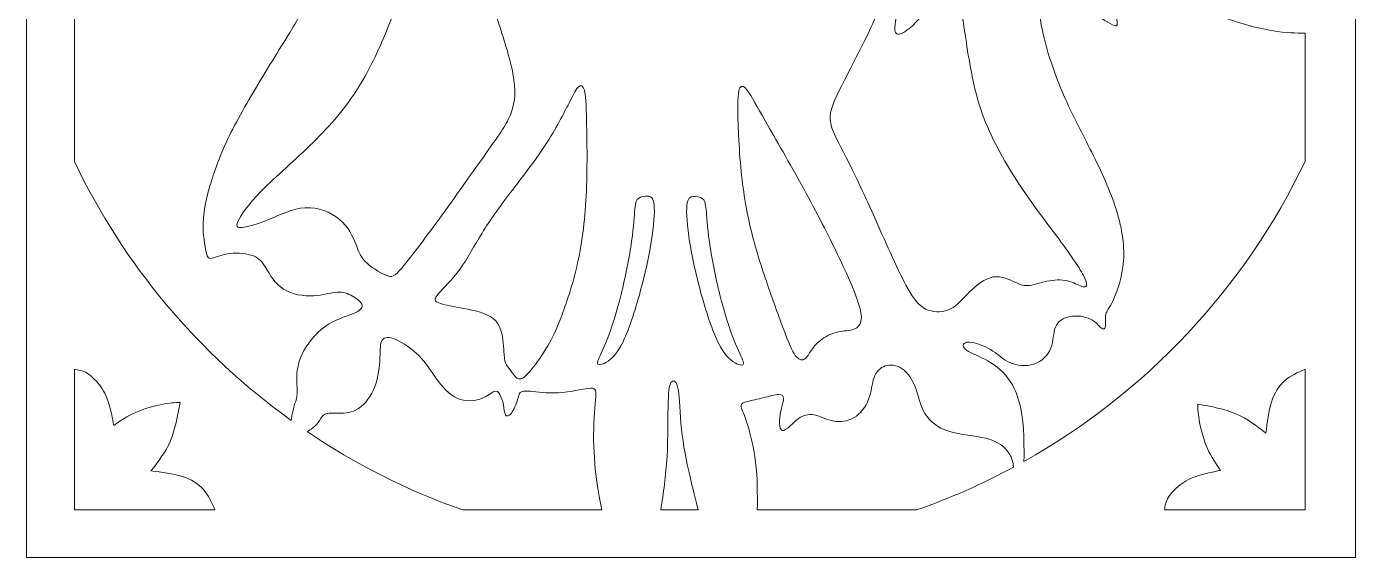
# Model space of a CAD drawing. Header units: millimetres. Extents: x -100 to 96, y -14 to 194.
# Drawn here: x -99.5 to -14.7, y 106.5 to 140.3 of the extents above; entities that cross this region are included whole.
import ezdxf

# ---------------------------------------------------------------- set-up
doc = ezdxf.new("R2010")
doc.units = ezdxf.units.MM
doc.header["$MEASUREMENT"] = 0
doc.layers.add('Layer 1', color=7, linetype='Continuous')

msp = doc.modelspace()

# ---------------------------------------------------------------- linework, layer by layer
at = {"layer": 'Layer 1', "lineweight": 20}
msp.add_lwpolyline([(-99.5117, 106.4617), (-14.6545, 106.4617), (-14.6545, 193.7749), (-99.5117, 193.7749), (-99.5117, 106.4617)], close=True, dxfattribs=at)
for points, knots in [([(-96.4604, 143.0237), (-95.7769, 142.8333), (-95.0932, 142.6425), (-94.261, 142.6672), (-94.261, 142.6672), (-93.4287, 142.692), (-92.4475, 142.932), (-91.4455, 143.3588), (-91.4455, 143.3588), (-90.4434, 143.7858), (-89.4201, 144.3999), (-88.3332, 145.409), (-88.3332, 145.409), (-87.2464, 146.4182), (-86.096, 147.8227), (-85.2774, 148.9412), (-85.2774, 148.9412), (-84.4588, 150.0597), (-83.9717, 150.8927), (-83.686, 151.2914), (-83.686, 151.2914), (-83.4002, 151.6902), (-83.3154, 151.6547), (-83.3013, 151.189), (-83.3013, 151.189), (-83.2872, 150.7232), (-83.3437, 149.8269), (-83.6366, 148.7754), (-83.6366, 148.7754), (-83.9294, 147.7239), (-84.4588, 146.5169), (-84.9703, 145.6031), (-84.9703, 145.6031), (-85.482, 144.6893), (-85.9762, 144.0681), (-86.41, 143.6165), (-86.41, 143.6165), (-86.8441, 143.1649), (-87.2182, 142.8826), (-87.3029, 142.7238), (-87.3029, 142.7238), (-87.3876, 142.565), (-87.1829, 142.5295), (-86.6042, 142.6988), (-86.6042, 142.6988), (-86.0255, 142.8683), (-85.0727, 143.2425), (-84.293, 143.6693), (-84.293, 143.6693), (-83.5132, 144.0963), (-82.9061, 144.5764), (-82.3558, 145.1374), (-82.3558, 145.1374), (-81.8052, 145.6983), (-81.3112, 146.3407), (-81.0361, 146.6088), (-81.0361, 146.6088), (-80.7608, 146.877), (-80.7041, 146.7711), (-80.817, 146.196), (-80.817, 146.196), (-80.93, 145.6208), (-81.2124, 144.5763), (-81.364, 143.8212), (-81.364, 143.8212), (-81.5157, 143.0661), (-81.537, 142.6001), (-81.6252, 142.1733), (-81.6252, 142.1733), (-81.7134, 141.7463), (-81.8688, 141.358), (-82.3839, 140.4796), (-82.3839, 140.4796), (-82.8991, 139.6009), (-83.7742, 138.2316), (-84.5822, 136.8979), (-84.5822, 136.8979), (-85.3903, 135.5641), (-86.1314, 134.2655), (-86.6712, 133.1294), (-86.6712, 133.1294), (-87.211, 131.9931), (-87.55, 131.0191), (-87.8005, 130.1583), (-87.8005, 130.1583), (-88.0509, 129.2973), (-88.2132, 128.5491), (-88.2343, 127.8081), (-88.2343, 127.8081), (-88.2556, 127.0671), (-88.1354, 126.333), (-88.0439, 125.9379), (-88.0439, 125.9379), (-87.9522, 125.5427), (-87.8885, 125.4861), (-87.6523, 125.5496), (-87.6523, 125.5496), (-87.4159, 125.6132), (-87.0064, 125.7967), (-86.5054, 125.8532), (-86.5054, 125.8532), (-86.0043, 125.9097), (-85.4114, 125.839), (-85.0303, 125.6945), (-85.0303, 125.6945), (-84.6493, 125.5498), (-84.4798, 125.331), (-84.2293, 124.9253), (-84.2293, 124.9253), (-83.9789, 124.5194), (-83.6471, 123.9265), (-83.1073, 123.5773), (-83.1073, 123.5773), (-82.5675, 123.2279), (-81.8193, 123.122), (-81.1983, 123.1537), (-81.1983, 123.1537), (-80.5772, 123.1855), (-80.0832, 123.355), (-79.6881, 123.3832), (-79.6881, 123.3832), (-79.2928, 123.4115), (-78.9964, 123.2983), (-78.7035, 123.129), (-78.7035, 123.129), (-78.4106, 122.9597), (-78.1213, 122.7339), (-78.0789, 122.5399), (-78.0789, 122.5399), (-78.0364, 122.3458), (-78.2413, 122.1833), (-78.6928, 122.0035), (-78.6928, 122.0035), (-79.1444, 121.8236), (-79.8433, 121.6258), (-80.4642, 121.1778), (-80.4642, 121.1778), (-81.0852, 120.7297), (-81.6289, 120.0308), (-81.9216, 119.4204), (-81.9216, 119.4204), (-82.2144, 118.81), (-82.257, 118.2876), (-82.257, 117.8784), (-82.257, 117.8784), (-82.257, 117.469), (-82.2144, 117.1727), (-82.2285, 116.9257), (-82.2285, 116.9257), (-82.2428, 116.6788), (-82.3133, 116.481), (-82.3732, 116.294), (-82.3732, 116.294), (-82.4332, 116.1071), (-82.4828, 115.9304), (-82.5196, 115.7483), (-82.5196, 115.7483), (-82.5566, 115.566), (-82.5813, 115.3776), (-82.6057, 115.1896)], [0, 0, 0, 0, 0.0243902, 0.0243902, 0.0243902, 0.0243902, 0.0487805, 0.0487805, 0.0487805, 0.0487805, 0.0731707, 0.0731707, 0.0731707, 0.0731707, 0.097561, 0.097561, 0.097561, 0.097561, 0.1219512, 0.1219512, 0.1219512, 0.1219512, 0.1463415, 0.1463415, 0.1463415, 0.1463415, 0.1707317, 0.1707317, 0.1707317, 0.1707317, 0.195122, 0.195122, 0.195122, 0.195122, 0.2195122, 0.2195122, 0.2195122, 0.2195122, 0.2439024, 0.2439024, 0.2439024, 0.2439024, 0.2682927, 0.2682927, 0.2682927, 0.2682927, 0.2926829, 0.2926829, 0.2926829, 0.2926829, 0.3170732, 0.3170732, 0.3170732, 0.3170732, 0.3414634, 0.3414634, 0.3414634, 0.3414634, 0.3658537, 0.3658537, 0.3658537, 0.3658537, 0.3902439, 0.3902439, 0.3902439, 0.3902439, 0.4146341, 0.4146341, 0.4146341, 0.4146341, 0.4390244, 0.4390244, 0.4390244, 0.4390244, 0.4634146, 0.4634146, 0.4634146, 0.4634146, 0.4878049, 0.4878049, 0.4878049, 0.4878049, 0.5121951, 0.5121951, 0.5121951, 0.5121951, 0.5365854, 0.5365854, 0.5365854, 0.5365854, 0.5609756, 0.5609756, 0.5609756, 0.5609756, 0.5853659, 0.5853659, 0.5853659, 0.5853659, 0.6097561, 0.6097561, 0.6097561, 0.6097561, 0.6341463, 0.6341463, 0.6341463, 0.6341463, 0.6585366, 0.6585366, 0.6585366, 0.6585366, 0.6829268, 0.6829268, 0.6829268, 0.6829268, 0.7073171, 0.7073171, 0.7073171, 0.7073171, 0.7317073, 0.7317073, 0.7317073, 0.7317073, 0.7560976, 0.7560976, 0.7560976, 0.7560976, 0.7804878, 0.7804878, 0.7804878, 0.7804878, 0.804878, 0.804878, 0.804878, 0.804878, 0.8292683, 0.8292683, 0.8292683, 0.8292683, 0.8536585, 0.8536585, 0.8536585, 0.8536585, 0.8780488, 0.8780488, 0.8780488, 0.8780488, 0.902439, 0.902439, 0.902439, 0.902439, 0.9268293, 0.9268293, 0.9268293, 0.9268293, 0.9512195, 0.9512195, 0.9512195, 0.9512195, 1, 1, 1, 1]), ([(-35.82, 112.583), (-35.8152, 113.4917), (-35.8103, 114.4008), (-35.9101, 115.2397), (-35.9101, 115.2397), (-36.01, 116.0786), (-36.2148, 116.8481), (-36.5605, 117.4655), (-36.5605, 117.4655), (-36.9062, 118.083), (-37.3934, 118.5488), (-37.9261, 118.8804), (-37.9261, 118.8804), (-38.4589, 119.212), (-39.0376, 119.4098), (-39.3587, 119.5933), (-39.3587, 119.5933), (-39.6799, 119.7767), (-39.7434, 119.9461), (-39.6765, 120.0625), (-39.6765, 120.0625), (-39.6094, 120.179), (-39.4116, 120.2425), (-39.0589, 120.1684), (-39.0589, 120.1684), (-38.706, 120.0943), (-38.1979, 119.8826), (-37.8098, 119.6286), (-37.8098, 119.6286), (-37.4217, 119.3745), (-37.1533, 119.0781), (-36.7194, 118.8912), (-36.7194, 118.8912), (-36.2854, 118.7041), (-35.6854, 118.6265), (-35.1845, 118.7923), (-35.1845, 118.7923), (-34.6834, 118.9581), (-34.2809, 119.3676), (-34.101, 119.8228), (-34.101, 119.8228), (-33.921, 120.2779), (-33.9636, 120.779), (-33.8118, 121.146), (-33.8118, 121.146), (-33.66, 121.5129), (-33.3141, 121.7458), (-32.8801, 121.8269), (-32.8801, 121.8269), (-32.4461, 121.9081), (-31.9239, 121.8375), (-31.5711, 121.6646), (-31.5711, 121.6646), (-31.2182, 121.4918), (-31.0345, 121.2164), (-30.89, 121.0965), (-30.89, 121.0965), (-30.7453, 120.9765), (-30.6394, 121.0118), (-30.6147, 121.2023), (-30.6147, 121.2023), (-30.5899, 121.3929), (-30.6466, 121.7387), (-30.5936, 121.9716), (-30.5936, 121.9716), (-30.5406, 122.2045), (-30.3782, 122.3247), (-30.1277, 122.8574), (-30.1277, 122.8574), (-29.8773, 123.3902), (-29.5383, 124.3359), (-29.4642, 125.3909), (-29.4642, 125.3909), (-29.3901, 126.446), (-29.5809, 127.6104), (-29.9866, 128.8384), (-29.9866, 128.8384), (-30.3923, 130.0664), (-31.0135, 131.3579), (-31.6062, 132.5294), (-31.6062, 132.5294), (-32.199, 133.7009), (-32.7637, 134.7527), (-33.2895, 135.9629), (-33.2895, 135.9629), (-33.8152, 137.1733), (-34.3022, 138.5424), (-34.5916, 139.8445), (-34.5916, 139.8445), (-34.8809, 141.1466), (-34.9726, 142.3816), (-35.0184, 143.246), (-35.0184, 143.246), (-35.0643, 144.1106), (-35.0643, 144.6048), (-35.0115, 144.8763), (-35.0115, 144.8763), (-34.9585, 145.1479), (-34.8526, 145.1975), (-34.6197, 144.9717), (-34.6197, 144.9717), (-34.3869, 144.7459), (-34.0269, 144.2447), (-33.5929, 143.6343), (-33.5929, 143.6343), (-33.1589, 143.0239), (-32.6508, 142.304), (-32.0404, 141.7324), (-32.0404, 141.7324), (-31.4298, 141.1607), (-30.717, 140.7372), (-30.3078, 140.5149), (-30.3078, 140.5149), (-29.8984, 140.2926), (-29.7924, 140.2714), (-29.9088, 140.836), (-29.9088, 140.836), (-30.0253, 141.4006), (-30.3643, 142.551), (-30.7841, 143.5707), (-30.7841, 143.5707), (-31.204, 144.5905), (-31.7051, 145.4799), (-32.0721, 146.3796), (-32.0721, 146.3796), (-32.439, 147.2793), (-32.672, 148.19), (-32.8378, 149.0014), (-32.8378, 149.0014), (-33.0036, 149.8129), (-33.1025, 150.5259), (-33.0673, 150.8293), (-33.0673, 150.8293), (-33.032, 151.1328), (-32.8625, 151.0268), (-32.5238, 150.5224), (-32.5238, 150.5224), (-32.185, 150.0178), (-31.6768, 149.1144), (-31.024, 148.1476), (-31.024, 148.1476), (-30.3711, 147.1808), (-29.5737, 146.1503), (-28.808, 145.2681), (-28.808, 145.2681), (-28.0422, 144.386), (-27.3083, 143.6519), (-26.4297, 142.9427), (-26.4297, 142.9427), (-25.5511, 142.2334), (-24.5276, 141.5488), (-23.3704, 141.0479), (-23.3704, 141.0479), (-22.213, 140.5468), (-20.9213, 140.2291), (-19.9823, 140.0703), (-19.9823, 140.0703), (-19.0434, 139.9116), (-18.4568, 139.9116), (-17.8703, 139.9116)], [0, 0, 0, 0, 0.0243902, 0.0243902, 0.0243902, 0.0243902, 0.0487805, 0.0487805, 0.0487805, 0.0487805, 0.0731707, 0.0731707, 0.0731707, 0.0731707, 0.097561, 0.097561, 0.097561, 0.097561, 0.1219512, 0.1219512, 0.1219512, 0.1219512, 0.1463415, 0.1463415, 0.1463415, 0.1463415, 0.1707317, 0.1707317, 0.1707317, 0.1707317, 0.195122, 0.195122, 0.195122, 0.195122, 0.2195122, 0.2195122, 0.2195122, 0.2195122, 0.2439024, 0.2439024, 0.2439024, 0.2439024, 0.2682927, 0.2682927, 0.2682927, 0.2682927, 0.2926829, 0.2926829, 0.2926829, 0.2926829, 0.3170732, 0.3170732, 0.3170732, 0.3170732, 0.3414634, 0.3414634, 0.3414634, 0.3414634, 0.3658537, 0.3658537, 0.3658537, 0.3658537, 0.3902439, 0.3902439, 0.3902439, 0.3902439, 0.4146341, 0.4146341, 0.4146341, 0.4146341, 0.4390244, 0.4390244, 0.4390244, 0.4390244, 0.4634146, 0.4634146, 0.4634146, 0.4634146, 0.4878049, 0.4878049, 0.4878049, 0.4878049, 0.5121951, 0.5121951, 0.5121951, 0.5121951, 0.5365854, 0.5365854, 0.5365854, 0.5365854, 0.5609756, 0.5609756, 0.5609756, 0.5609756, 0.5853659, 0.5853659, 0.5853659, 0.5853659, 0.6097561, 0.6097561, 0.6097561, 0.6097561, 0.6341463, 0.6341463, 0.6341463, 0.6341463, 0.6585366, 0.6585366, 0.6585366, 0.6585366, 0.6829268, 0.6829268, 0.6829268, 0.6829268, 0.7073171, 0.7073171, 0.7073171, 0.7073171, 0.7317073, 0.7317073, 0.7317073, 0.7317073, 0.7560976, 0.7560976, 0.7560976, 0.7560976, 0.7804878, 0.7804878, 0.7804878, 0.7804878, 0.804878, 0.804878, 0.804878, 0.804878, 0.8292683, 0.8292683, 0.8292683, 0.8292683, 0.8536585, 0.8536585, 0.8536585, 0.8536585, 0.8780488, 0.8780488, 0.8780488, 0.8780488, 0.902439, 0.902439, 0.902439, 0.902439, 0.9268293, 0.9268293, 0.9268293, 0.9268293, 0.9512195, 0.9512195, 0.9512195, 0.9512195, 1, 1, 1, 1]), ([(-76.4402, 140.2587), (-76.8989, 139.1226), (-77.5342, 137.6968), (-78.3316, 136.4266), (-78.3316, 136.4266), (-79.129, 135.1563), (-80.089, 134.0412), (-81.211, 132.9403), (-81.211, 132.9403), (-82.333, 131.8393), (-83.6177, 130.7525), (-84.4996, 129.8563), (-84.4996, 129.8563), (-85.3818, 128.9601), (-85.8619, 128.2541), (-86.0171, 127.8803), (-86.0171, 127.8803), (-86.1724, 127.5063), (-86.0029, 127.4637), (-85.6289, 127.5272), (-85.6289, 127.5272), (-85.2549, 127.5908), (-84.6762, 127.7602), (-83.9917, 128.0424), (-83.9917, 128.0424), (-83.3072, 128.3247), (-82.5166, 128.7202), (-81.7122, 128.7624), (-81.7122, 128.7624), (-80.9077, 128.8048), (-80.089, 128.4942), (-79.5315, 128.0285), (-79.5315, 128.0285), (-78.974, 127.5628), (-78.6774, 126.9415), (-78.494, 126.4758), (-78.494, 126.4758), (-78.3104, 126.0101), (-78.2399, 125.6994), (-77.9012, 125.3537), (-77.9012, 125.3537), (-77.5624, 125.0079), (-76.9554, 124.6267), (-76.5743, 124.4644), (-76.5743, 124.4644), (-76.1933, 124.3021), (-76.038, 124.3586), (-75.5371, 124.9443), (-75.5371, 124.9443), (-75.036, 125.5301), (-74.1889, 126.6452), (-73.1728, 128.0426), (-73.1728, 128.0426), (-72.1566, 129.4399), (-70.9708, 131.1195), (-70.1382, 132.291), (-70.1382, 132.291), (-69.3055, 133.4625), (-68.8253, 134.126), (-68.5643, 134.8316), (-68.5643, 134.8316), (-68.3033, 135.5374), (-68.2607, 136.2856), (-68.4513, 137.3089), (-68.4513, 137.3089), (-68.6419, 138.3322), (-69.0654, 139.6307), (-69.4394, 140.7739), (-69.4394, 140.7739), (-69.8134, 141.9172), (-70.1382, 142.9053), (-70.3286, 143.371), (-70.3286, 143.371), (-70.5192, 143.8369), (-70.5757, 143.7802), (-70.7521, 143.5475), (-70.7521, 143.5475), (-70.9286, 143.3147), (-71.225, 142.9051), (-71.6837, 142.5383), (-71.6837, 142.5383), (-72.1423, 142.1713), (-72.7634, 141.8466), (-73.3138, 141.5715), (-73.3138, 141.5715), (-73.8642, 141.2963), (-74.3443, 141.0703), (-74.6053, 141.028), (-74.6053, 141.028), (-74.8664, 140.9856), (-74.9089, 141.1268), (-74.8524, 141.4725), (-74.8524, 141.4725), (-74.796, 141.8183), (-74.6407, 142.369), (-74.5561, 142.8347), (-74.5561, 142.8347), (-74.4714, 143.3004), (-74.4572, 143.6816), (-74.5064, 144.119), (-74.5064, 144.119), (-74.5559, 144.5566), (-74.669, 145.0508), (-74.7748, 145.2907), (-74.7748, 145.2907), (-74.8806, 145.5306), (-74.9795, 145.5165), (-75.0853, 145.1073), (-75.0853, 145.1073), (-75.1911, 144.6979), (-75.3042, 143.8932), (-75.5017, 143.0676), (-75.5017, 143.0676), (-75.6992, 142.2419), (-75.9817, 141.3948), (-76.4402, 140.2587)], [0, 0, 0, 0, 0.0333333, 0.0333333, 0.0333333, 0.0333333, 0.0666667, 0.0666667, 0.0666667, 0.0666667, 0.1, 0.1, 0.1, 0.1, 0.1333333, 0.1333333, 0.1333333, 0.1333333, 0.1666667, 0.1666667, 0.1666667, 0.1666667, 0.2, 0.2, 0.2, 0.2, 0.2333333, 0.2333333, 0.2333333, 0.2333333, 0.2666667, 0.2666667, 0.2666667, 0.2666667, 0.3, 0.3, 0.3, 0.3, 0.3333333, 0.3333333, 0.3333333, 0.3333333, 0.3666667, 0.3666667, 0.3666667, 0.3666667, 0.4, 0.4, 0.4, 0.4, 0.4333333, 0.4333333, 0.4333333, 0.4333333, 0.4666667, 0.4666667, 0.4666667, 0.4666667, 0.5, 0.5, 0.5, 0.5, 0.5333333, 0.5333333, 0.5333333, 0.5333333, 0.5666667, 0.5666667, 0.5666667, 0.5666667, 0.6, 0.6, 0.6, 0.6, 0.6333333, 0.6333333, 0.6333333, 0.6333333, 0.6666667, 0.6666667, 0.6666667, 0.6666667, 0.7, 0.7, 0.7, 0.7, 0.7333333, 0.7333333, 0.7333333, 0.7333333, 0.7666667, 0.7666667, 0.7666667, 0.7666667, 0.8, 0.8, 0.8, 0.8, 0.8333333, 0.8333333, 0.8333333, 0.8333333, 0.8666667, 0.8666667, 0.8666667, 0.8666667, 0.9, 0.9, 0.9, 0.9, 0.9333333, 0.9333333, 0.9333333, 0.9333333, 1, 1, 1, 1]), ([(-39.4603, 139.045), (-39.2415, 137.6406), (-38.9731, 136.0878), (-38.4016, 134.5565), (-38.4016, 134.5565), (-37.83, 133.0251), (-36.9549, 131.5146), (-36.0446, 130.1527), (-36.0446, 130.1527), (-35.1341, 128.7907), (-34.1884, 127.5767), (-33.4404, 126.5606), (-33.4404, 126.5606), (-32.6924, 125.5443), (-32.1417, 124.7256), (-31.9299, 124.2599), (-31.9299, 124.2599), (-31.7182, 123.7941), (-31.8454, 123.681), (-32.05, 123.7232), (-32.05, 123.7232), (-32.2547, 123.7657), (-32.537, 123.9635), (-32.9039, 124.0692), (-32.9039, 124.0692), (-33.2709, 124.175), (-33.7227, 124.1893), (-34.1814, 124.1117), (-34.1814, 124.1117), (-34.64, 124.034), (-35.1059, 123.8646), (-35.4446, 123.8153), (-35.4446, 123.8153), (-35.7834, 123.7658), (-35.9951, 123.8364), (-36.3621, 124.0057), (-36.3621, 124.0057), (-36.729, 124.175), (-37.2513, 124.4434), (-37.7876, 124.3517), (-37.7876, 124.3517), (-38.3238, 124.2599), (-38.8745, 123.8081), (-39.3119, 123.3777), (-39.3119, 123.3777), (-39.7495, 122.9472), (-40.0744, 122.5377), (-40.5047, 122.3191), (-40.5047, 122.3191), (-40.9352, 122.1003), (-41.4717, 122.072), (-41.9303, 122.2342), (-41.9303, 122.2342), (-42.389, 122.3967), (-42.7702, 122.7496), (-43.3558, 123.8364), (-43.3558, 123.8364), (-43.9416, 124.9232), (-44.7322, 126.744), (-45.4166, 128.2684), (-45.4166, 128.2684), (-46.1011, 129.7928), (-46.6798, 131.0207), (-47.1667, 131.9664), (-47.1667, 131.9664), (-47.6537, 132.9121), (-48.0491, 133.5755), (-48.162, 134.1612), (-48.162, 134.1612), (-48.275, 134.7469), (-48.1055, 135.2551), (-47.5974, 136.2854), (-47.5974, 136.2854), (-47.0892, 137.3157), (-46.2423, 138.8686), (-45.6778, 140.0823), (-45.6778, 140.0823), (-45.1132, 141.2963), (-44.8307, 142.1713), (-44.6473, 142.9829), (-44.6473, 142.9829), (-44.4639, 143.7945), (-44.3791, 144.5427), (-44.3015, 144.8531), (-44.3015, 144.8531), (-44.2239, 145.1636), (-44.1533, 145.0365), (-44.0405, 144.7826), (-44.0405, 144.7826), (-43.9275, 144.5284), (-43.7722, 144.1474), (-43.7582, 143.4417), (-43.7582, 143.4417), (-43.7439, 142.736), (-43.8711, 141.7055), (-43.9628, 141.0491), (-43.9628, 141.0491), (-44.0546, 140.3928), (-44.111, 140.1105), (-44.0264, 139.9553), (-44.0264, 139.9553), (-43.9417, 139.8), (-43.7157, 139.7717), (-43.2712, 140.1104), (-43.2712, 140.1104), (-42.8266, 140.4492), (-42.1632, 141.1551), (-41.6764, 141.762), (-41.6764, 141.762), (-41.1894, 142.3688), (-40.8787, 142.877), (-40.6318, 143.0605), (-40.6318, 143.0605), (-40.3848, 143.2441), (-40.2011, 143.1028), (-40.0247, 142.4042), (-40.0247, 142.4042), (-39.8484, 141.7056), (-39.6789, 140.4493), (-39.4603, 139.045)], [0, 0, 0, 0, 0.0322581, 0.0322581, 0.0322581, 0.0322581, 0.0645161, 0.0645161, 0.0645161, 0.0645161, 0.0967742, 0.0967742, 0.0967742, 0.0967742, 0.1290323, 0.1290323, 0.1290323, 0.1290323, 0.1612903, 0.1612903, 0.1612903, 0.1612903, 0.1935484, 0.1935484, 0.1935484, 0.1935484, 0.2258065, 0.2258065, 0.2258065, 0.2258065, 0.2580645, 0.2580645, 0.2580645, 0.2580645, 0.2903226, 0.2903226, 0.2903226, 0.2903226, 0.3225806, 0.3225806, 0.3225806, 0.3225806, 0.3548387, 0.3548387, 0.3548387, 0.3548387, 0.3870968, 0.3870968, 0.3870968, 0.3870968, 0.4193548, 0.4193548, 0.4193548, 0.4193548, 0.4516129, 0.4516129, 0.4516129, 0.4516129, 0.483871, 0.483871, 0.483871, 0.483871, 0.516129, 0.516129, 0.516129, 0.516129, 0.5483871, 0.5483871, 0.5483871, 0.5483871, 0.5806452, 0.5806452, 0.5806452, 0.5806452, 0.6129032, 0.6129032, 0.6129032, 0.6129032, 0.6451613, 0.6451613, 0.6451613, 0.6451613, 0.6774194, 0.6774194, 0.6774194, 0.6774194, 0.7096774, 0.7096774, 0.7096774, 0.7096774, 0.7419355, 0.7419355, 0.7419355, 0.7419355, 0.7741935, 0.7741935, 0.7741935, 0.7741935, 0.8064516, 0.8064516, 0.8064516, 0.8064516, 0.8387097, 0.8387097, 0.8387097, 0.8387097, 0.8709677, 0.8709677, 0.8709677, 0.8709677, 0.9032258, 0.9032258, 0.9032258, 0.9032258, 0.9354839, 0.9354839, 0.9354839, 0.9354839, 1, 1, 1, 1]), ([(-65.4666, 121.567), (-65.1348, 122.4034), (-64.6973, 123.6314), (-64.3798, 124.997), (-64.3798, 124.997), (-64.0621, 126.3626), (-63.8644, 127.8659), (-63.7798, 129.5384), (-63.7798, 129.5384), (-63.695, 131.211), (-63.7233, 133.0531), (-63.7514, 134.2457), (-63.7514, 134.2457), (-63.7796, 135.4383), (-63.8081, 135.982), (-63.8928, 136.2747), (-63.8928, 136.2747), (-63.9774, 136.5676), (-64.1186, 136.6101), (-64.2596, 136.4901), (-64.2596, 136.4901), (-64.4007, 136.3701), (-64.542, 136.0878), (-64.8701, 135.4455), (-64.8701, 135.4455), (-65.1982, 134.8033), (-65.7135, 133.8011), (-66.391, 132.7637), (-66.391, 132.7637), (-67.0684, 131.7264), (-67.9085, 130.6534), (-68.6211, 129.715), (-68.6211, 129.715), (-69.334, 128.7763), (-69.9197, 127.9717), (-70.4243, 127.1566), (-70.4243, 127.1566), (-70.9289, 126.3415), (-71.3524, 125.5157), (-71.8498, 124.8347), (-71.8498, 124.8347), (-72.3473, 124.1537), (-72.9192, 123.6173), (-73.2048, 123.2892), (-73.2048, 123.2892), (-73.4907, 122.9611), (-73.4907, 122.8409), (-73.2791, 122.7352), (-73.2791, 122.7352), (-73.0674, 122.6294), (-72.6437, 122.5375), (-72.0511, 122.4282), (-72.0511, 122.4282), (-71.4583, 122.3189), (-70.6959, 122.1917), (-70.1737, 121.966), (-70.1737, 121.966), (-69.6515, 121.7402), (-69.3692, 121.4153), (-69.2174, 120.932), (-69.2174, 120.932), (-69.0657, 120.4485), (-69.0446, 119.8063), (-69.02, 119.4217), (-69.02, 119.4217), (-68.9953, 119.0371), (-68.9668, 118.9099), (-68.8751, 118.7548), (-68.8751, 118.7548), (-68.7834, 118.5996), (-68.6282, 118.416), (-68.4942, 118.2361), (-68.4942, 118.2361), (-68.3601, 118.0562), (-68.247, 117.8795), (-68.0884, 117.8479), (-68.0884, 117.8479), (-67.9296, 117.816), (-67.7248, 117.9292), (-67.4108, 118.2854), (-67.4108, 118.2854), (-67.0968, 118.6418), (-66.6733, 119.2418), (-66.3487, 119.764), (-66.3487, 119.764), (-66.024, 120.2862), (-65.7982, 120.7308), (-65.4666, 121.567)], [0, 0, 0, 0, 0.0434783, 0.0434783, 0.0434783, 0.0434783, 0.0869565, 0.0869565, 0.0869565, 0.0869565, 0.1304348, 0.1304348, 0.1304348, 0.1304348, 0.173913, 0.173913, 0.173913, 0.173913, 0.2173913, 0.2173913, 0.2173913, 0.2173913, 0.2608696, 0.2608696, 0.2608696, 0.2608696, 0.3043478, 0.3043478, 0.3043478, 0.3043478, 0.3478261, 0.3478261, 0.3478261, 0.3478261, 0.3913043, 0.3913043, 0.3913043, 0.3913043, 0.4347826, 0.4347826, 0.4347826, 0.4347826, 0.4782609, 0.4782609, 0.4782609, 0.4782609, 0.5217391, 0.5217391, 0.5217391, 0.5217391, 0.5652174, 0.5652174, 0.5652174, 0.5652174, 0.6086957, 0.6086957, 0.6086957, 0.6086957, 0.6521739, 0.6521739, 0.6521739, 0.6521739, 0.6956522, 0.6956522, 0.6956522, 0.6956522, 0.7391304, 0.7391304, 0.7391304, 0.7391304, 0.7826087, 0.7826087, 0.7826087, 0.7826087, 0.826087, 0.826087, 0.826087, 0.826087, 0.8695652, 0.8695652, 0.8695652, 0.8695652, 0.9130435, 0.9130435, 0.9130435, 0.9130435, 1, 1, 1, 1]), ([(-47.5231, 125.3747), (-48.0347, 126.4545), (-48.7476, 127.8803), (-49.5873, 129.4293), (-49.5873, 129.4293), (-50.4272, 130.9783), (-51.3941, 132.6509), (-52.0645, 133.8294), (-52.0645, 133.8294), (-52.7349, 135.008), (-53.109, 135.6928), (-53.3665, 136.0809), (-53.3665, 136.0809), (-53.6241, 136.469), (-53.7653, 136.5608), (-53.8816, 136.4973), (-53.8816, 136.4973), (-53.9981, 136.4338), (-54.09, 136.2148), (-54.097, 135.2515), (-54.097, 135.2515), (-54.1041, 134.2883), (-54.0265, 132.5803), (-53.8783, 131.1054), (-53.8783, 131.1054), (-53.7301, 129.6305), (-53.5113, 128.3882), (-53.2079, 127.178), (-53.2079, 127.178), (-52.9044, 125.9676), (-52.5162, 124.7889), (-52.1246, 123.6563), (-52.1246, 123.6563), (-51.7329, 122.5236), (-51.3375, 121.4368), (-51.0412, 120.6746), (-51.0412, 120.6746), (-50.7449, 119.9124), (-50.547, 119.4748), (-50.3496, 119.2525), (-50.3496, 119.2525), (-50.1521, 119.0302), (-49.9543, 119.023), (-49.8062, 119.1253), (-49.8062, 119.1253), (-49.658, 119.2277), (-49.5591, 119.4395), (-49.3968, 119.6758), (-49.3968, 119.6758), (-49.2346, 119.9122), (-49.0086, 120.1736), (-48.7122, 120.3887), (-48.7122, 120.3887), (-48.4158, 120.6039), (-48.0488, 120.7734), (-47.6819, 120.851), (-47.6819, 120.851), (-47.3149, 120.9286), (-46.9479, 120.9144), (-46.6798, 121.0131), (-46.6798, 121.0131), (-46.4116, 121.112), (-46.2421, 121.3238), (-46.2104, 121.6448), (-46.2104, 121.6448), (-46.1786, 121.966), (-46.2845, 122.3965), (-46.4926, 122.9787), (-46.4926, 122.9787), (-46.7008, 123.561), (-47.0114, 124.2951), (-47.5231, 125.3747)], [0, 0, 0, 0, 0.0526316, 0.0526316, 0.0526316, 0.0526316, 0.1052632, 0.1052632, 0.1052632, 0.1052632, 0.1578947, 0.1578947, 0.1578947, 0.1578947, 0.2105263, 0.2105263, 0.2105263, 0.2105263, 0.2631579, 0.2631579, 0.2631579, 0.2631579, 0.3157895, 0.3157895, 0.3157895, 0.3157895, 0.3684211, 0.3684211, 0.3684211, 0.3684211, 0.4210526, 0.4210526, 0.4210526, 0.4210526, 0.4736842, 0.4736842, 0.4736842, 0.4736842, 0.5263158, 0.5263158, 0.5263158, 0.5263158, 0.5789474, 0.5789474, 0.5789474, 0.5789474, 0.6315789, 0.6315789, 0.6315789, 0.6315789, 0.6842105, 0.6842105, 0.6842105, 0.6842105, 0.7368421, 0.7368421, 0.7368421, 0.7368421, 0.7894737, 0.7894737, 0.7894737, 0.7894737, 0.8421053, 0.8421053, 0.8421053, 0.8421053, 0.8947368, 0.8947368, 0.8947368, 0.8947368, 1, 1, 1, 1]), ([(-60.876, 126.6308), (-61.0136, 125.657), (-61.2607, 124.3794), (-61.5464, 123.2327), (-61.5464, 123.2327), (-61.8323, 122.0859), (-62.1571, 121.0695), (-62.4393, 120.3568), (-62.4393, 120.3568), (-62.7216, 119.644), (-62.9617, 119.2344), (-63.0358, 118.9982), (-63.0358, 118.9982), (-63.1098, 118.7618), (-63.018, 118.6982), (-62.7464, 118.7934), (-62.7464, 118.7934), (-62.4747, 118.8888), (-62.0229, 119.1429), (-61.5855, 119.9121), (-61.5855, 119.9121), (-61.1479, 120.6814), (-60.7243, 121.9658), (-60.3821, 123.1938), (-60.3821, 123.1938), (-60.04, 124.4218), (-59.7786, 125.5933), (-59.6163, 126.6096), (-59.6163, 126.6096), (-59.4541, 127.6258), (-59.3905, 128.4868), (-59.4398, 128.9525), (-59.4398, 128.9525), (-59.4893, 129.4184), (-59.6517, 129.489), (-59.8492, 129.5066), (-59.8492, 129.5066), (-60.0468, 129.5244), (-60.2799, 129.489), (-60.4244, 129.3867), (-60.4244, 129.3867), (-60.5691, 129.2845), (-60.6257, 129.115), (-60.668, 128.6952), (-60.668, 128.6952), (-60.7102, 128.2753), (-60.7385, 127.6047), (-60.876, 126.6308)], [0, 0, 0, 0, 0.0769231, 0.0769231, 0.0769231, 0.0769231, 0.1538462, 0.1538462, 0.1538462, 0.1538462, 0.2307692, 0.2307692, 0.2307692, 0.2307692, 0.3076923, 0.3076923, 0.3076923, 0.3076923, 0.3846154, 0.3846154, 0.3846154, 0.3846154, 0.4615385, 0.4615385, 0.4615385, 0.4615385, 0.5384615, 0.5384615, 0.5384615, 0.5384615, 0.6153846, 0.6153846, 0.6153846, 0.6153846, 0.6923077, 0.6923077, 0.6923077, 0.6923077, 0.7692308, 0.7692308, 0.7692308, 0.7692308, 0.8461538, 0.8461538, 0.8461538, 0.8461538, 1, 1, 1, 1]), ([(-55.909, 126.6078), (-55.7714, 125.634), (-55.5243, 124.3564), (-55.2386, 123.2097), (-55.2386, 123.2097), (-54.9528, 122.0628), (-54.6279, 121.0464), (-54.3457, 120.3338), (-54.3457, 120.3338), (-54.0634, 119.6209), (-53.8234, 119.2114), (-53.7493, 118.9752), (-53.7493, 118.9752), (-53.6752, 118.7388), (-53.767, 118.6751), (-54.0386, 118.7703), (-54.0386, 118.7703), (-54.3104, 118.8657), (-54.7622, 119.1199), (-55.1996, 119.889), (-55.1996, 119.889), (-55.6371, 120.6583), (-56.0607, 121.9428), (-56.4029, 123.1708), (-56.4029, 123.1708), (-56.7451, 124.3988), (-57.0064, 125.5703), (-57.1687, 126.5865), (-57.1687, 126.5865), (-57.331, 127.6028), (-57.3945, 128.4638), (-57.3452, 128.9295), (-57.3452, 128.9295), (-57.2958, 129.3954), (-57.1333, 129.4659), (-56.9358, 129.4836), (-56.9358, 129.4836), (-56.7382, 129.5013), (-56.5052, 129.4659), (-56.3607, 129.3637), (-56.3607, 129.3637), (-56.216, 129.2614), (-56.1593, 129.0919), (-56.1171, 128.6722), (-56.1171, 128.6722), (-56.0748, 128.2522), (-56.0465, 127.5816), (-55.909, 126.6078)], [0, 0, 0, 0, 0.0769231, 0.0769231, 0.0769231, 0.0769231, 0.1538462, 0.1538462, 0.1538462, 0.1538462, 0.2307692, 0.2307692, 0.2307692, 0.2307692, 0.3076923, 0.3076923, 0.3076923, 0.3076923, 0.3846154, 0.3846154, 0.3846154, 0.3846154, 0.4615385, 0.4615385, 0.4615385, 0.4615385, 0.5384615, 0.5384615, 0.5384615, 0.5384615, 0.6153846, 0.6153846, 0.6153846, 0.6153846, 0.6923077, 0.6923077, 0.6923077, 0.6923077, 0.7692308, 0.7692308, 0.7692308, 0.7692308, 0.8461538, 0.8461538, 0.8461538, 0.8461538, 1, 1, 1, 1]), ([(-81.6026, 114.4907), (-81.3691, 114.6295), (-81.1355, 114.7682), (-80.9658, 114.9751), (-80.9658, 114.9751), (-80.7962, 115.1822), (-80.6901, 115.4575), (-80.4785, 115.5775), (-80.4785, 115.5775), (-80.2668, 115.6976), (-79.9491, 115.662), (-79.5645, 115.6585), (-79.5645, 115.6585), (-79.1799, 115.655), (-78.7281, 115.6833), (-78.3083, 115.962), (-78.3083, 115.962), (-77.8884, 116.2407), (-77.5001, 116.7702), (-77.2708, 117.3735), (-77.2708, 117.3735), (-77.0415, 117.9769), (-76.9709, 118.6545), (-76.9462, 119.1872), (-76.9462, 119.1872), (-76.9214, 119.72), (-76.9427, 120.1083), (-76.8051, 120.3163), (-76.8051, 120.3163), (-76.6675, 120.5245), (-76.3711, 120.5529), (-75.9265, 120.3624), (-75.9265, 120.3624), (-75.4819, 120.1718), (-74.8889, 119.7623), (-74.4479, 119.3143), (-74.4479, 119.3143), (-74.0068, 118.8662), (-73.7174, 118.379), (-73.347, 117.8711), (-73.347, 117.8711), (-72.9765, 117.3629), (-72.5248, 116.8335), (-72.0026, 116.6042), (-72.0026, 116.6042), (-71.4804, 116.3749), (-70.8875, 116.4454), (-70.4712, 116.5971), (-70.4712, 116.5971), (-70.0548, 116.7489), (-69.8147, 116.9819), (-69.6454, 117.0489), (-69.6454, 117.0489), (-69.4761, 117.116), (-69.3772, 117.0171), (-69.2855, 116.8513), (-69.2855, 116.8513), (-69.1938, 116.6855), (-69.1091, 116.4525), (-69.0633, 116.202), (-69.0633, 116.202), (-69.0174, 115.9515), (-69.0102, 115.6832), (-68.9326, 115.5598), (-68.9326, 115.5598), (-68.855, 115.4362), (-68.7068, 115.4575), (-68.5515, 115.6656), (-68.5515, 115.6656), (-68.3963, 115.8738), (-68.234, 116.2691), (-68.1529, 116.5266), (-68.1529, 116.5266), (-68.0717, 116.7841), (-68.0717, 116.9043), (-67.9906, 116.9817), (-67.9906, 116.9817), (-67.9094, 117.0593), (-67.747, 117.0949), (-67.3378, 117.0597), (-67.3378, 117.0597), (-66.9284, 117.0243), (-66.2721, 116.9182), (-65.5487, 116.9604), (-65.5487, 116.9604), (-64.8253, 117.0029), (-64.0349, 117.1936), (-63.6151, 117.2429), (-63.6151, 117.2429), (-63.1951, 117.2924), (-63.1455, 117.2007), (-63.1702, 116.6997), (-63.1702, 116.6997), (-63.195, 116.1987), (-63.2939, 115.288), (-63.3009, 114.3036), (-63.3009, 114.3036), (-63.308, 113.3192), (-63.2232, 112.2604), (-63.1209, 111.4451), (-63.1209, 111.4451), (-63.0186, 110.6299), (-62.8984, 110.0579), (-62.7786, 109.4859)], [0, 0, 0, 0, 0.037037, 0.037037, 0.037037, 0.037037, 0.0740741, 0.0740741, 0.0740741, 0.0740741, 0.1111111, 0.1111111, 0.1111111, 0.1111111, 0.1481481, 0.1481481, 0.1481481, 0.1481481, 0.1851852, 0.1851852, 0.1851852, 0.1851852, 0.2222222, 0.2222222, 0.2222222, 0.2222222, 0.2592593, 0.2592593, 0.2592593, 0.2592593, 0.2962963, 0.2962963, 0.2962963, 0.2962963, 0.3333333, 0.3333333, 0.3333333, 0.3333333, 0.3703704, 0.3703704, 0.3703704, 0.3703704, 0.4074074, 0.4074074, 0.4074074, 0.4074074, 0.4444444, 0.4444444, 0.4444444, 0.4444444, 0.4814815, 0.4814815, 0.4814815, 0.4814815, 0.5185185, 0.5185185, 0.5185185, 0.5185185, 0.5555556, 0.5555556, 0.5555556, 0.5555556, 0.5925926, 0.5925926, 0.5925926, 0.5925926, 0.6296296, 0.6296296, 0.6296296, 0.6296296, 0.6666667, 0.6666667, 0.6666667, 0.6666667, 0.7037037, 0.7037037, 0.7037037, 0.7037037, 0.7407407, 0.7407407, 0.7407407, 0.7407407, 0.7777778, 0.7777778, 0.7777778, 0.7777778, 0.8148148, 0.8148148, 0.8148148, 0.8148148, 0.8518519, 0.8518519, 0.8518519, 0.8518519, 0.8888889, 0.8888889, 0.8888889, 0.8888889, 0.9259259, 0.9259259, 0.9259259, 0.9259259, 1, 1, 1, 1]), ([(-96.4604, 118.4629), (-96.4604, 118.4629), (-96.4604, 109.4859), (-96.4604, 109.4859), (-96.4604, 109.4859), (-96.4604, 109.4859), (-87.4834, 109.4859), (-87.4834, 109.4859)], [0, 0, 0, 0, 0.3333333, 0.3333333, 0.3333333, 0.3333333, 1, 1, 1, 1]), ([(-96.4604, 118.4629), (-96.1994, 118.4277), (-95.938, 118.3922), (-95.6418, 118.2088), (-95.6418, 118.2088), (-95.3454, 118.0253), (-95.0136, 117.6934), (-94.7667, 117.3407), (-94.7667, 117.3407), (-94.5197, 116.9878), (-94.3573, 116.6136), (-94.2339, 116.2009), (-94.2339, 116.2009), (-94.1104, 115.788), (-94.0255, 115.3364), (-93.9409, 114.8847), (-93.9409, 114.8847), (-93.5104, 115.1811), (-93.0799, 115.4775), (-92.5436, 115.7139), (-92.5436, 115.7139), (-92.0073, 115.9503), (-91.3649, 116.1268), (-90.8745, 116.222), (-90.8745, 116.222), (-90.3842, 116.3172), (-90.0452, 116.3315), (-89.7065, 116.3456), (-89.7065, 116.3456), (-89.8618, 115.4846), (-90.017, 114.6235), (-90.3275, 113.8966), (-90.3275, 113.8966), (-90.638, 113.1697), (-91.104, 112.5768), (-91.5697, 111.984), (-91.5697, 111.984), (-90.8639, 111.8993), (-90.1582, 111.8147), (-89.5795, 111.6313), (-89.5795, 111.6313), (-89.0008, 111.4477), (-88.549, 111.1654), (-88.2209, 110.7914), (-88.2209, 110.7914), (-87.8928, 110.4174), (-87.688, 109.9517), (-87.4834, 109.4859)], [0, 0, 0, 0, 0.0769231, 0.0769231, 0.0769231, 0.0769231, 0.1538462, 0.1538462, 0.1538462, 0.1538462, 0.2307692, 0.2307692, 0.2307692, 0.2307692, 0.3076923, 0.3076923, 0.3076923, 0.3076923, 0.3846154, 0.3846154, 0.3846154, 0.3846154, 0.4615385, 0.4615385, 0.4615385, 0.4615385, 0.5384615, 0.5384615, 0.5384615, 0.5384615, 0.6153846, 0.6153846, 0.6153846, 0.6153846, 0.6923077, 0.6923077, 0.6923077, 0.6923077, 0.7692308, 0.7692308, 0.7692308, 0.7692308, 0.8461538, 0.8461538, 0.8461538, 0.8461538, 1, 1, 1, 1]), ([(-52.8479, 109.4859), (-52.8412, 110.5096), (-52.8345, 111.5335), (-52.958, 112.5321), (-52.958, 112.5321), (-53.0818, 113.5309), (-53.3361, 114.5051), (-53.5371, 115.1155), (-53.5371, 115.1155), (-53.7382, 115.7259), (-53.8864, 115.973), (-53.8829, 116.1282), (-53.8829, 116.1282), (-53.8794, 116.2835), (-53.724, 116.347), (-53.463, 116.4139), (-53.463, 116.4139), (-53.2018, 116.481), (-52.8348, 116.5517), (-52.4643, 116.6432), (-52.4643, 116.6432), (-52.0938, 116.7349), (-51.7198, 116.8481), (-51.4905, 116.8516), (-51.4905, 116.8516), (-51.2611, 116.8551), (-51.1763, 116.7492), (-51.1728, 116.5904), (-51.1728, 116.5904), (-51.1693, 116.4317), (-51.2469, 116.2199), (-51.3103, 115.9765), (-51.3103, 115.9765), (-51.3738, 115.7331), (-51.4234, 115.4577), (-51.434, 115.2037), (-51.434, 115.2037), (-51.4445, 114.9497), (-51.4162, 114.7167), (-51.3316, 114.6144), (-51.3316, 114.6144), (-51.2469, 114.512), (-51.1057, 114.5403), (-50.8942, 114.7167), (-50.8942, 114.7167), (-50.6824, 114.893), (-50.4, 115.2178), (-50.0967, 115.3977), (-50.0967, 115.3977), (-49.7933, 115.5775), (-49.4684, 115.6131), (-49.1192, 115.5284), (-49.1192, 115.5284), (-48.7698, 115.4436), (-48.3956, 115.2389), (-47.9723, 115.1613), (-47.9723, 115.1613), (-47.5489, 115.0837), (-47.0759, 115.1331), (-46.6702, 115.38), (-46.6702, 115.38), (-46.2645, 115.6271), (-45.9256, 116.0717), (-45.7422, 116.5515), (-45.7422, 116.5515), (-45.5588, 117.0315), (-45.5304, 117.5467), (-45.393, 117.9312), (-45.393, 117.9312), (-45.2553, 118.3158), (-45.0081, 118.5701), (-44.68, 118.6759), (-44.68, 118.6759), (-44.3519, 118.7819), (-43.9424, 118.7393), (-43.5932, 118.4994), (-43.5932, 118.4994), (-43.2438, 118.2595), (-42.9544, 117.8219), (-42.7569, 117.2962), (-42.7569, 117.2962), (-42.5593, 116.7705), (-42.4534, 116.1562), (-42.1499, 115.6483), (-42.1499, 115.6483), (-41.8465, 115.1401), (-41.3454, 114.7378), (-40.615, 114.5085), (-40.615, 114.5085), (-39.8846, 114.2791), (-38.9246, 114.2226), (-38.2613, 114.0604), (-38.2613, 114.0604), (-37.5979, 113.8981), (-37.2309, 113.6297), (-36.9946, 113.3828), (-36.9946, 113.3828), (-36.7582, 113.1358), (-36.6522, 112.91), (-36.5889, 112.7195), (-36.5889, 112.7195), (-36.5255, 112.5291), (-36.5042, 112.3739), (-36.4832, 112.2188)], [0, 0, 0, 0, 0.037037, 0.037037, 0.037037, 0.037037, 0.0740741, 0.0740741, 0.0740741, 0.0740741, 0.1111111, 0.1111111, 0.1111111, 0.1111111, 0.1481481, 0.1481481, 0.1481481, 0.1481481, 0.1851852, 0.1851852, 0.1851852, 0.1851852, 0.2222222, 0.2222222, 0.2222222, 0.2222222, 0.2592593, 0.2592593, 0.2592593, 0.2592593, 0.2962963, 0.2962963, 0.2962963, 0.2962963, 0.3333333, 0.3333333, 0.3333333, 0.3333333, 0.3703704, 0.3703704, 0.3703704, 0.3703704, 0.4074074, 0.4074074, 0.4074074, 0.4074074, 0.4444444, 0.4444444, 0.4444444, 0.4444444, 0.4814815, 0.4814815, 0.4814815, 0.4814815, 0.5185185, 0.5185185, 0.5185185, 0.5185185, 0.5555556, 0.5555556, 0.5555556, 0.5555556, 0.5925926, 0.5925926, 0.5925926, 0.5925926, 0.6296296, 0.6296296, 0.6296296, 0.6296296, 0.6666667, 0.6666667, 0.6666667, 0.6666667, 0.7037037, 0.7037037, 0.7037037, 0.7037037, 0.7407407, 0.7407407, 0.7407407, 0.7407407, 0.7777778, 0.7777778, 0.7777778, 0.7777778, 0.8148148, 0.8148148, 0.8148148, 0.8148148, 0.8518519, 0.8518519, 0.8518519, 0.8518519, 0.8888889, 0.8888889, 0.8888889, 0.8888889, 0.9259259, 0.9259259, 0.9259259, 0.9259259, 1, 1, 1, 1]), ([(-26.8472, 109.4859), (-26.8472, 109.4859), (-17.8703, 109.4859), (-17.8703, 109.4859), (-17.8703, 109.4859), (-17.8703, 109.4859), (-17.8703, 118.4629), (-17.8703, 118.4629)], [0, 0, 0, 0, 0.3333333, 0.3333333, 0.3333333, 0.3333333, 1, 1, 1, 1]), ([(-26.8472, 109.4859), (-26.812, 109.747), (-26.7765, 110.0083), (-26.5931, 110.3045), (-26.5931, 110.3045), (-26.4097, 110.6009), (-26.0778, 110.9327), (-25.725, 111.1796), (-25.725, 111.1796), (-25.3721, 111.4266), (-24.998, 111.589), (-24.5852, 111.7124), (-24.5852, 111.7124), (-24.1723, 111.836), (-23.7207, 111.9208), (-23.2691, 112.0054), (-23.2691, 112.0054), (-23.5655, 112.436), (-23.8618, 112.8665), (-24.0982, 113.4028), (-24.0982, 113.4028), (-24.3346, 113.939), (-24.5111, 114.5814), (-24.6064, 115.0718), (-24.6064, 115.0718), (-24.7016, 115.5622), (-24.7158, 115.9011), (-24.7299, 116.2398), (-24.7299, 116.2398), (-23.8689, 116.0845), (-23.0079, 115.9293), (-22.281, 115.6188), (-22.281, 115.6188), (-21.5541, 115.3083), (-20.9611, 114.8423), (-20.3683, 114.3766), (-20.3683, 114.3766), (-20.2837, 115.0824), (-20.199, 115.7881), (-20.0156, 116.3669), (-20.0156, 116.3669), (-19.832, 116.9456), (-19.5497, 117.3973), (-19.1757, 117.7254), (-19.1757, 117.7254), (-18.8017, 118.0535), (-18.336, 118.2584), (-17.8703, 118.4629)], [0, 0, 0, 0, 0.0769231, 0.0769231, 0.0769231, 0.0769231, 0.1538462, 0.1538462, 0.1538462, 0.1538462, 0.2307692, 0.2307692, 0.2307692, 0.2307692, 0.3076923, 0.3076923, 0.3076923, 0.3076923, 0.3846154, 0.3846154, 0.3846154, 0.3846154, 0.4615385, 0.4615385, 0.4615385, 0.4615385, 0.5384615, 0.5384615, 0.5384615, 0.5384615, 0.6153846, 0.6153846, 0.6153846, 0.6153846, 0.6923077, 0.6923077, 0.6923077, 0.6923077, 0.7692308, 0.7692308, 0.7692308, 0.7692308, 0.8461538, 0.8461538, 0.8461538, 0.8461538, 1, 1, 1, 1]), ([(-59.0099, 109.4859), (-58.8477, 110.5731), (-58.6854, 111.6602), (-58.6148, 112.8989), (-58.6148, 112.8989), (-58.5442, 114.1377), (-58.5655, 115.5281), (-58.5409, 116.3819), (-58.5409, 116.3819), (-58.5161, 117.2359), (-58.4455, 117.5535), (-58.3151, 117.6699), (-58.3151, 117.6699), (-58.1845, 117.7864), (-57.9937, 117.7017), (-57.8985, 117.169), (-57.8985, 117.169), (-57.8032, 116.6362), (-57.8032, 115.655), (-57.6939, 114.6389), (-57.6939, 114.6389), (-57.5845, 113.6226), (-57.3657, 112.5709), (-57.1682, 111.7063), (-57.1682, 111.7063), (-56.9706, 110.8416), (-56.7939, 110.1637), (-56.6175, 109.4859)], [0, 0, 0, 0, 0.125, 0.125, 0.125, 0.125, 0.25, 0.25, 0.25, 0.25, 0.375, 0.375, 0.375, 0.375, 0.5, 0.5, 0.5, 0.5, 0.625, 0.625, 0.625, 0.625, 0.75, 0.75, 0.75, 0.75, 1, 1, 1, 1])]:
    msp.add_open_spline(points, degree=3, knots=knots, dxfattribs=at)
for points in [[(-96.4604, 143.0237), (-96.4604, 143.0237), (-96.4604, 131.7235), (-96.4604, 131.7235)], [(-17.8703, 131.7233), (-17.8703, 131.7233), (-17.8703, 139.9116), (-17.8703, 139.9116)], [(-96.4604, 131.7235), (-93.3103, 125.1177), (-88.5176, 119.4332), (-82.6057, 115.1896)], [(-35.82, 112.583), (-28.0206, 116.956), (-21.7194, 123.6519), (-17.8703, 131.7233)], [(-96.4604, 109.4859), (-96.4604, 109.4859), (-96.4604, 118.4629), (-96.4604, 118.4629)], [(-17.8703, 109.4859), (-17.8703, 109.4859), (-17.8703, 118.4629), (-17.8703, 118.4629)], [(-81.6026, 114.4907), (-78.5438, 112.4225), (-75.2047, 110.7317), (-71.6539, 109.4859)], [(-42.6766, 109.4859), (-40.5297, 110.2392), (-38.46, 111.1553), (-36.4832, 112.2188)], [(-96.4604, 109.4859), (-96.4604, 109.4859), (-87.4834, 109.4859), (-87.4834, 109.4859)], [(-71.6539, 109.4859), (-71.6539, 109.4859), (-62.7786, 109.4859), (-62.7786, 109.4859)], [(-59.0099, 109.4859), (-59.0099, 109.4859), (-56.6175, 109.4859), (-56.6175, 109.4859)], [(-52.8479, 109.4859), (-52.8479, 109.4859), (-42.6766, 109.4859), (-42.6766, 109.4859)], [(-17.8703, 109.4859), (-17.8703, 109.4859), (-26.8472, 109.4859), (-26.8472, 109.4859)]]:
    msp.add_open_spline(points, degree=3, dxfattribs=at)

doc.saveas('drawing.dxf')
